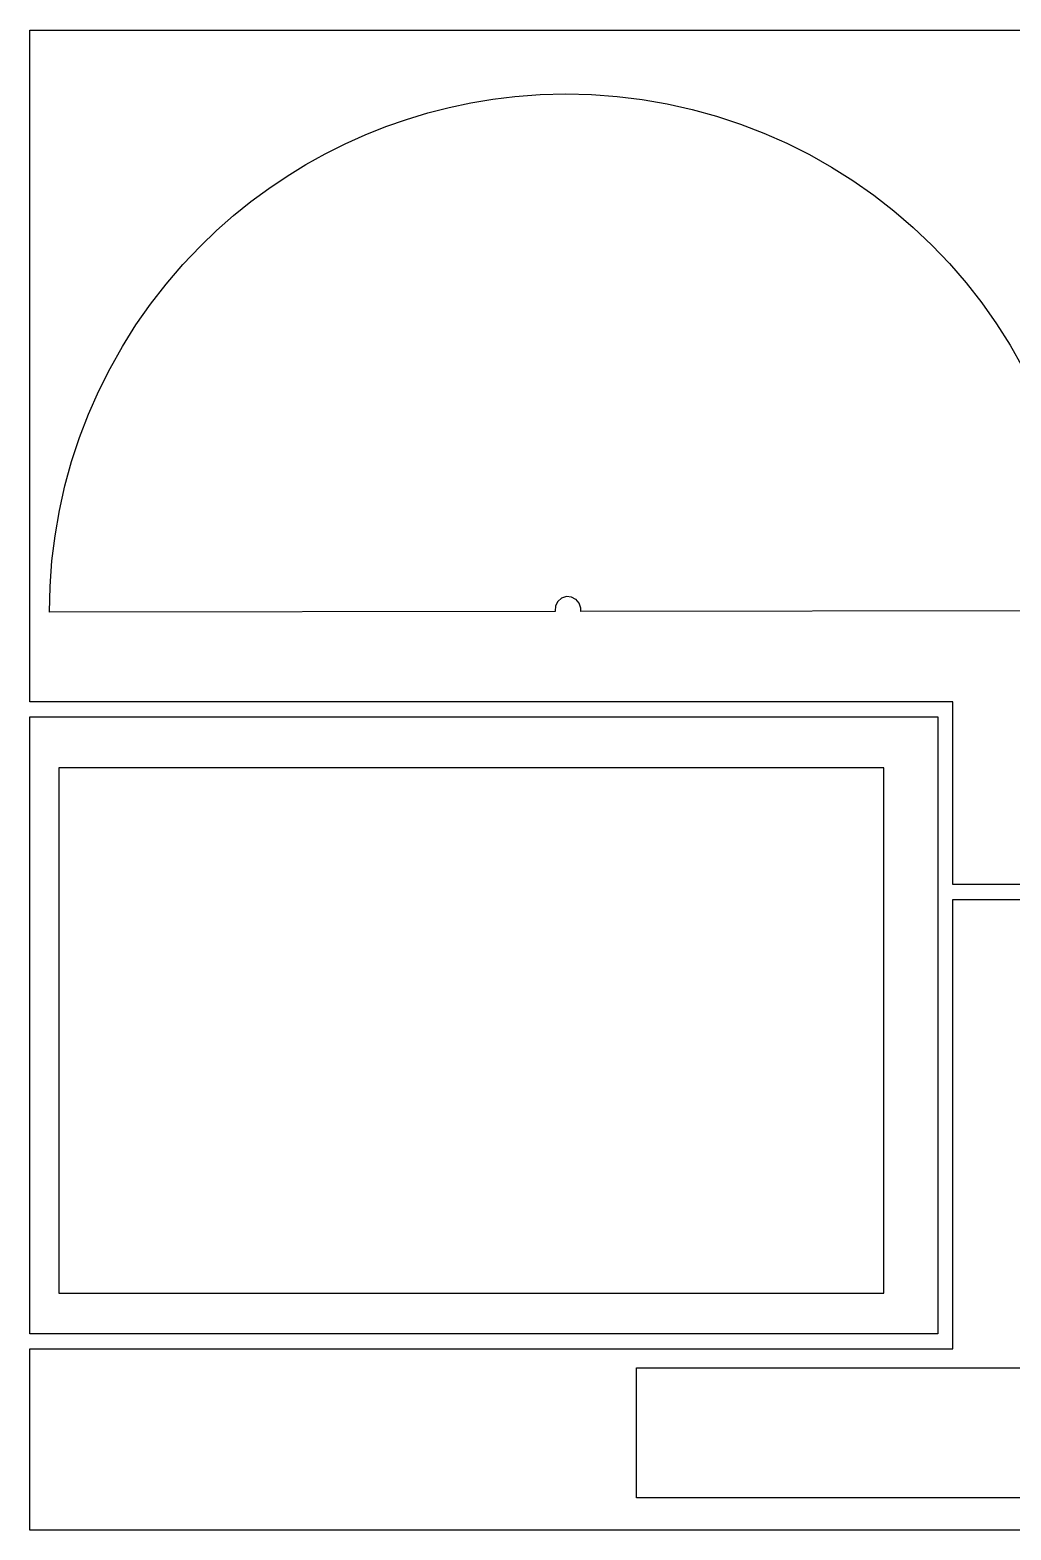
# Model space of a CAD drawing. Extents: x -67 to 553, y 0 to 8091.
# Drawn here: x -36.7 to 225, y 1110.4 to 1510.2 of the extents above; entities that cross this region are included whole.
import ezdxf

# ---------------------------------------------------------------- set-up
doc = ezdxf.new("R2010")
doc.units = 0

msp = doc.modelspace()

# ---------------------------------------------------------------- linework, layer by layer
at = {"layer": 'Calque_1'}
for p, q in [((-36.6785, 1331.1), (-36.6785, 1510.23)), ((-36.6785, 1510.23), (242.083, 1510.23)), ((80.887758, 1490.791906), (86.731666, 1491.764343)), ((86.731666, 1491.764343), (92.62768, 1492.4864)), ((92.6277, 1492.49), (99.420363, 1493.004478)), ((99.420363, 1493.004478), (106.2599, 1493.183499)), ((106.26, 1493.18), (113.099727, 1493.01965)), ((106.26, 1493.18), (106.26, 1493.18)), ((113.099727, 1493.01965), (119.893492, 1492.523336)), ((119.893492, 1492.523336), (126.629982, 1491.695726)), ((126.629982, 1491.695726), (133.297884, 1490.541488)), ((63.744366, 1486.403786), (69.386538, 1488.108481)), ((69.386538, 1488.108481), (75.103525, 1489.572237)), ((75.103525, 1489.572237), (80.887758, 1490.791906)), ((133.297884, 1490.541488), (139.885887, 1489.065288)), ((139.885887, 1489.065288), (146.382679, 1487.271796)), ((52.714749, 1482.284161), (58.18458, 1484.461297)), ((58.18458, 1484.461297), (63.744366, 1486.403786)), ((146.382679, 1487.271796), (152.776945, 1485.165677)), ((152.776945, 1485.165677), (159.057375, 1482.7516)), ((42.075231, 1477.238535), (47.342442, 1479.875525)), ((47.342442, 1479.875525), (52.714749, 1482.284161)), ((159.057375, 1482.7516), (165.212656, 1480.034233)), ((165.212656, 1480.034233), (171.231475, 1477.018242)), ((36.920685, 1474.376337), (42.075231, 1477.238535)), ((171.231475, 1477.018242), (177.10252, 1473.708296)), ((31.886373, 1471.292079), (36.920685, 1474.376337)), ((177.10252, 1473.708296), (182.814478, 1470.109063)), ((22.208733, 1464.469965), (26.979866, 1467.988906)), ((26.979866, 1467.988906), (31.886373, 1471.292079)), ((182.814478, 1470.109063), (188.356038, 1466.225208)), ((17.580545, 1460.738403), (22.208733, 1464.469965)), ((188.356038, 1466.225208), (193.715886, 1462.061402)), ((13.10287, 1456.797366), (17.580545, 1460.738403)), ((193.715886, 1462.061402), (198.882711, 1457.62231)), ((8.78328, 1452.65), (13.10287, 1456.797366)), ((198.882711, 1457.62231), (203.8452, 1452.9126)), ((4.073597, 1447.683122), (8.7833, 1452.6456)), ((203.845, 1452.91), (208.568063, 1447.960254)), ((-0.365476, 1442.516294), (4.073597, 1447.683122)), ((208.568063, 1447.960254), (213.021056, 1442.805439)), ((-4.529253, 1437.156429), (-0.365476, 1442.516294)), ((213.021056, 1442.805439), (217.199283, 1437.456854)), ((-8.413069, 1431.614844), (-4.529253, 1437.156429)), ((217.199283, 1437.456854), (221.098044, 1431.9258)), ((-12.012257, 1425.902851), (-8.413069, 1431.614844)), ((221.098044, 1431.9258), (224.712642, 1426.223577)), ((-15.322153, 1420.031766), (-12.012257, 1425.902851)), ((224.712642, 1426.223577), (228.038378, 1420.361486)), ((-18.338089, 1414.012902), (-15.322153, 1420.031766)), ((-21.0554, 1407.857575), (-18.338089, 1414.012902)), ((-23.469421, 1401.577099), (-21.0554, 1407.857575)), ((-25.575486, 1395.182787), (-23.469421, 1401.577099)), ((-27.368928, 1388.685956), (-25.575486, 1395.182787)), ((-28.845082, 1382.097919), (-27.368928, 1388.685956)), ((-29.999282, 1375.42999), (-28.845082, 1382.097919)), ((-30.826862, 1368.693484), (-29.999282, 1375.42999)), ((-31.323157, 1361.899716), (-30.826862, 1368.693484)), ((-31.4835, 1355.06), (-31.323157, 1361.899716)), ((103.454472, 1356.690983), (103.3457, 1355.31661)), ((104.060761, 1357.875855), (103.454472, 1356.690983)), ((105.067095, 1358.746951), (104.060761, 1357.875855)), ((106.376, 1359.18), (105.067095, 1358.746951)), ((107.727353, 1359.072017), (106.3765, 1359.174903)), ((108.936, 1358.46), (107.727353, 1359.072017)), ((109.818142, 1357.437413), (108.93571, 1358.46539)), ((110.24, 1356.15), (109.818142, 1357.437413)), ((110.222, 1355.26), (110.239992, 1356.150904)), ((103.358965, 1355.242981), (-31.483035, 1355.06108)), ((103.346, 1355.31), (103.358965, 1355.242981)), ((244.375, 1355.44), (110.222, 1355.25921)), ((209.441, 1331.1), (-36.6785, 1331.1)), ((209.441, 1329.1), (209.441, 1331.1)), ((209.441, 1282.41), (209.441, 1329.1)), ((-36.6785, 1162.67), (-36.6785, 1327.1)), ((-36.6785, 1327.1), (205.44, 1327.1)), ((205.44, 1327.1), (205.44, 1162.67)), ((191.049, 1313.54), (-28.9511, 1313.54)), ((-28.9511, 1313.54), (-28.9511, 1173.54)), ((191.049, 1173.54), (191.049, 1313.54)), ((272.339, 1282.41), (209.441, 1282.41)), ((209.441, 1158.68), (209.441, 1278.41)), ((209.441, 1278.41), (272.339, 1278.41)), ((-28.9511, 1173.54), (191.049, 1173.54)), ((205.44, 1162.67), (-36.6785, 1162.67)), ((-36.6785, 1110.37), (-36.6785, 1158.68)), ((-36.6785, 1158.68), (209.441, 1158.68)), ((125.037, 1118.96), (125.037, 1153.57)), ((125.037, 1153.57), (278.936, 1153.57)), ((505.737, 1118.96), (125.037, 1118.96)), ((514.321, 1110.37), (-36.6785, 1110.37))]:
    msp.add_line(p, q, dxfattribs=at)

doc.saveas('drawing.dxf')
